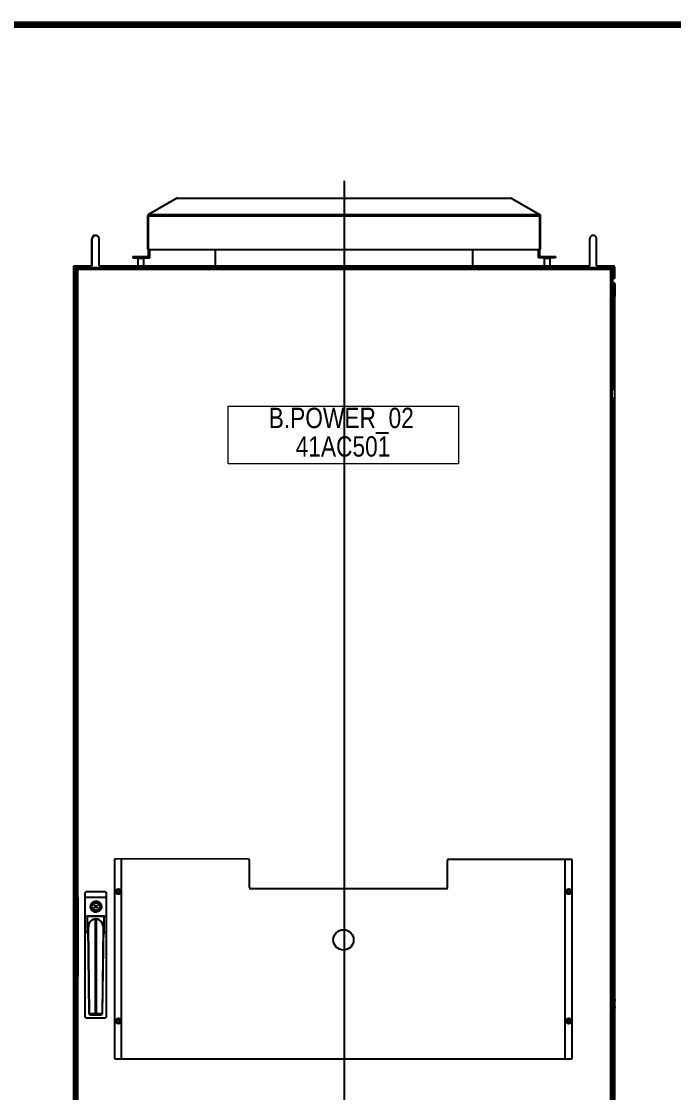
# Model space of a CAD drawing. Extents: x 81437 to 204847, y -54769 to -29444.
# Drawn here: x 82764 to 83727, y -44284 to -42703 of the extents above; entities that cross this region are included whole.
import ezdxf
from ezdxf.enums import TextEntityAlignment as Align
from ezdxf.lldxf.tags import DXFTag

# ---------------------------------------------------------------- set-up
doc = ezdxf.new("R2010")
doc.units = 0
doc.header["$LTSCALE"] = 100
doc.header["$MEASUREMENT"] = 0
doc.layers.add('HLSTK', color=7, linetype='Continuous')
doc.layers.add('t', color=1, linetype='Continuous')
doc.styles.add('HZ', font='arial.ttf', dxfattribs={"width": 0.7})
doc.styles.get("Standard").update_dxf_attribs({"font": ''})
doc.styles.add('微软雅黑', font='')
doc.styles.get('Standard').set_extended_font_data('SimSun')
doc.styles.get('微软雅黑').set_extended_font_data('Microsoft YaHei')
tags = doc.linetypes.add('CENTER', pattern=[2, 1.25, -0.25, 0.25, -0.25]).pattern_tags.tags
tags[10:11] = [DXFTag(74, 4), DXFTag(75, 0), DXFTag(340, '0'), DXFTag(46, 1.0), DXFTag(50, 0.0), DXFTag(44, 0.0), DXFTag(45, 0.0)]
tags[8:9] = [DXFTag(74, 4), DXFTag(75, 0), DXFTag(340, '0'), DXFTag(46, 1.0), DXFTag(50, 0.0), DXFTag(44, 0.0), DXFTag(45, 0.0)]
tags[6:7] = [DXFTag(74, 4), DXFTag(75, 0), DXFTag(340, '0'), DXFTag(46, 1.0), DXFTag(50, 0.0), DXFTag(44, 0.0), DXFTag(45, 0.0)]
tags[4:5] = [DXFTag(74, 4), DXFTag(75, 0), DXFTag(340, '0'), DXFTag(46, 1.0), DXFTag(50, 0.0), DXFTag(44, 0.0), DXFTag(45, 0.0)]
tags = doc.linetypes.add('HIDDEN', pattern=[0.375, 0.25, -0.125]).pattern_tags.tags
tags[6:7] = [DXFTag(74, 4), DXFTag(75, 0), DXFTag(340, '0'), DXFTag(46, 1.0), DXFTag(50, 0.0), DXFTag(44, 0.0), DXFTag(45, 0.0)]
tags[4:5] = [DXFTag(74, 4), DXFTag(75, 0), DXFTag(340, '0'), DXFTag(46, 1.0), DXFTag(50, 0.0), DXFTag(44, 0.0), DXFTag(45, 0.0)]
tags = doc.linetypes.add('HIDDEN2', pattern=[0.1875, 0.125, -0.0625]).pattern_tags.tags
tags[6:7] = [DXFTag(74, 4), DXFTag(75, 0), DXFTag(340, '0'), DXFTag(46, 1.0), DXFTag(50, 0.0), DXFTag(44, 0.0), DXFTag(45, 0.0)]
tags[4:5] = [DXFTag(74, 4), DXFTag(75, 0), DXFTag(340, '0'), DXFTag(46, 1.0), DXFTag(50, 0.0), DXFTag(44, 0.0), DXFTag(45, 0.0)]

# ---------------------------------------------------------------- blocks, each defined once
blk = doc.blocks.new('图框')
at = {"layer": 't', "color": 7, "const_width": 9.62}
blk.add_lwpolyline([(4109.5, -3210.4), (4109.5, -58.9), (-6.2, -58.9), (-6.2, -3210.4)], close=True, dxfattribs=at)
at = {"color": 7, "style": '微软雅黑', "flags": 8}
for tag, p, height in [('DWG.NAME:', (1375.5, -2969.2), 25), ('DWG.NO.:', (3122, -3089.3), 24), ('图纸编号', (3309.2, -3111.3), 24), ('FILENO.:', (3122.5, -3165), 24), ('文档号', (3311.6, -3183), 24)]:
    blk.add_attdef(tag, p, '', height=height, dxfattribs=at)
at = {"color": 7, "style": '微软雅黑', "width": 0.8, "flags": 8}
for tag, p, height in [('PROJECTNAME:', (3119.3, -2971.7), 24), ('PROJECT_NAME', (3324.7, -2969.2), 25)]:
    blk.add_attdef(tag, p, '', height=height, dxfattribs=at)
at = {"color": 7, "style": '微软雅黑', "flags": 8}
for tag, height, width, p in [('RENLIU', 24, 0.7, (692, -3009.2)), ('SHUFENWANG', 24, 0.7, (879.6, -3009.2)), ('FANGHOU', 24, 0.7, (1063.6, -3009.2)), ('DANDANLI', 24, 0.7, (1243.9, -3009.2)), ('#10STATIONONTROLCABINETCOVER', 30, 0.6, (1771.7, -3076)), ('HANGZHOUHOLLYSYSAUTOMATIONCO.,LTD.', 24, 0.7, (2763.9, -3104.6))]:
    blk.add_attdef(tag, text='', height=height, dxfattribs=dict(at, width=width)).set_placement(p, align=Align.MIDDLE)
for tag, p in [('图纸名称:', (1371.6, -3024.8)), ('项目名称', (3272.9, -3045.6))]:
    blk.add_attdef(tag, text='', height=25, dxfattribs=at).set_placement(p, align=Align.BOTTOM_LEFT)
for tag, height, p in [('设计时间', 23, (207.7, -3033.7)), ('刘仁', 23, (692, -3061.1)), ('王姝芬', 23, (879.6, -3061.1)), ('侯方', 23, (1063.6, -3061.1)), ('李丹丹', 23, (1243.9, -3061.1)), ('PAGEXOFX', 24, (3947.6, -3097.9)), ('REV.', 24, (53.2, -3121.9)), ('DATE', 24, (202.7, -3121.9)), ('DESCRIPTION', 24, (445.6, -3121.9)), ('PREPARED', 24, (692, -3121.9)), ('CHECKED', 24, (879.6, -3121.9)), ('SIGNED', 24, (1063.6, -3121.9)), ('APPROVED', 24, (1243.9, -3121.9)), ('图纸名称', 30, (1771.7, -3153.6)), ('第几页共几页', 24, (3947.6, -3172.9))]:
    blk.add_attdef(tag, text='', height=height, dxfattribs=at).set_placement(p, align=Align.MIDDLE)
at = {"color": 7, "flags": 8}
blk.add_attdef('A', text='', height=23, dxfattribs=at).set_placement((53.7, -3033.7), align=Align.MIDDLE)

msp = doc.modelspace()

# ---------------------------------------------------------------- linework, layer by layer
at = {"color": 1, "linetype": 'CENTER'}
msp.add_line((83240.6, -42938.2), (83240.6, -45181.9), dxfattribs=at)
at = {"color": 7, "linetype": 'Continuous'}
for p, q in [((82993.4, -42963.9), (82951.7, -42988)), ((82993.9, -42963.9), (82952.2, -42988)), ((82993.4, -42963.9), (82993.5, -42964.1)), ((82993.9, -42963.9), (83487.3, -42963.9)), ((82994.5, -42963.6), (83486.7, -42963.6)), ((83487.3, -42963.9), (83529, -42988)), ((83487.8, -42963.9), (83487.7, -42964.1)), ((83487.8, -42963.9), (83529.5, -42988)), ((82950.6, -43039.6), (82950.6, -42989.9)), ((82950.6, -42989.9), (82951.6, -42989.9)), ((82951.6, -43039.6), (82951.6, -42989.9)), ((82951.6, -42989.9), (83529.6, -42989.9)), ((82951.7, -42988), (82952, -42988.5)), ((82952.2, -42988), (83529, -42988)), ((83529.5, -42988), (83529.2, -42988.5)), ((83529.6, -43039.6), (83529.6, -42989.9)), ((83530.6, -42989.9), (83529.6, -42989.9)), ((83530.6, -43039.6), (83530.6, -42989.9)), ((82868.1, -43063.6), (82868.1, -43023.6)), ((82868.7, -43063.6), (82868.7, -43023.6)), ((82878.7, -43063.6), (82878.7, -43023.6)), ((83603.1, -43063.6), (83603.1, -43023.6)), ((83613.1, -43063.6), (83613.1, -43023.6)), ((82950.6, -43039.6), (82951.6, -43039.6)), ((82951.6, -43049.6), (82951.6, -43039.6)), ((82951.6, -43039.6), (83529.6, -43039.6)), ((82953.6, -43051.6), (82953.6, -43039.6)), ((83050.6, -43063.6), (83050.6, -43039.6)), ((83430.6, -43063.6), (83430.6, -43039.6)), ((83527.6, -43051.6), (83527.6, -43039.6)), ((83529.6, -43049.6), (83529.6, -43039.6)), ((83530.6, -43039.6), (83529.6, -43039.6)), ((82928.6, -43049.6), (82928.6, -43051.6)), ((82928.6, -43049.6), (82951.6, -43049.6)), ((82928.6, -43051.6), (82953.6, -43051.6)), ((82931.6, -43049.6), (82931.6, -43051.6)), ((82937.1, -43051.6), (82936.6, -43052.1)), ((82936.6, -43063.6), (82936.6, -43052.1)), ((82936.6, -43052.1), (82944.6, -43052.1)), ((82944.1, -43051.6), (82944.6, -43052.1)), ((82944.6, -43063.6), (82944.6, -43052.1)), ((82953.6, -43051.6), (82951.6, -43049.6)), ((83527.6, -43051.6), (83529.6, -43049.6)), ((83552.6, -43051.6), (83527.6, -43051.6)), ((83529.6, -43049.6), (83552.6, -43049.6)), ((83537.1, -43051.6), (83536.6, -43052.1)), ((83536.6, -43063.6), (83536.6, -43052.1)), ((83536.6, -43052.1), (83544.6, -43052.1)), ((83544.1, -43051.6), (83544.6, -43052.1)), ((83544.6, -43063.6), (83544.6, -43052.1)), ((83549.6, -43049.6), (83549.6, -43051.6)), ((83552.6, -43049.6), (83552.6, -43051.6)), ((82841.4, -45021.1), (82841.4, -43063.6)), ((82841.4, -43063.6), (82868.7, -43063.6)), ((82843.4, -43065.9), (83637.8, -43065.9)), ((82844.4, -45041.6), (82844.4, -43066.6)), ((82844.4, -43066.6), (83636.4, -43066.6)), ((82846.7, -43066.6), (82846.7, -43995.6)), ((83634.1, -43068.9), (82846.7, -43068.9)), ((82878.7, -43063.6), (83603.1, -43063.6)), ((83613.1, -43063.6), (83637.8, -43063.6)), ((83634.1, -45041.6), (83634.1, -43066.6)), ((83636.4, -45041.6), (83636.4, -43066.6)), ((83637.8, -43082.1), (83637.8, -43063.6)), ((83638.1, -43082.1), (83638.1, -43065.9)), ((83640.1, -43065.9), (83638.1, -43065.9)), ((83640.1, -43082.1), (83640.1, -43065.9)), ((83637.8, -43082.1), (83636.4, -43082.1)), ((83637.4, -43106.7), (83637.4, -43082.1)), ((83640.1, -43082.1), (83638.1, -43082.1)), ((83638, -43106.2), (83638, -43090.3)), ((83638, -43090.3), (83638.4, -43090.3)), ((83638.4, -43089.6), (83638.4, -43109.1)), ((83638.4, -43089.6), (83640.4, -43089.6)), ((83640.4, -43089.6), (83640.4, -43109.1)), ((83636.4, -43106.7), (83637.5, -43106.7)), ((83638.4, -43107.9), (83636.4, -43107.9)), ((83636.4, -43109.1), (83637.5, -43109.1)), ((83637.5, -43106.7), (83637.5, -43107.9)), ((83637.5, -43247.1), (83637.5, -43109.1)), ((83638, -43109.1), (83637.5, -43109.1)), ((83638, -43106.2), (83638.4, -43106.2)), ((83638, -43109.1), (83638, -43247.1)), ((83638, -43109.1), (83640.4, -43109.1)), ((83640.4, -45021.1), (83640.4, -43109.1)), ((83637.5, -44147.1), (83637.5, -43258.1)), ((83638, -43258.1), (83638, -44147.1)), ((82843.8, -43308.1), (82843.8, -44147.1)), ((82846.7, -43995.6), (82846.7, -45041.6)), ((82847.3, -43995.6), (82847.3, -44112.6)), ((82840.7, -44147.1), (82843.1, -44147.1)), ((82841.9, -44147.1), (82841.9, -44158.1)), ((82842.7, -44158.1), (82842.7, -44147.1)), ((82843.3, -44147.1), (82843.3, -44158.1)), ((82843.3, -44147.1), (82843.7, -44147.1)), ((83636.5, -44147.1), (83635.1, -44147.1)), ((83637, -44147.1), (83635.6, -44147.1)), ((83637.1, -44147.1), (83635.7, -44147.1)), ((83637.6, -44147.1), (83636.2, -44147.1)), ((83637.8, -44147.1), (83636.4, -44147.1)), ((83637.8, -44147.1), (83636.4, -44147.1)), ((83636.5, -44158.1), (83636.5, -44147.1)), ((83636.7, -44147.1), (83639.1, -44147.1)), ((83638.3, -44147.1), (83636.9, -44147.1)), ((83638.3, -44147.1), (83636.9, -44147.1)), ((83638.4, -44147.1), (83637, -44147.1)), ((83637, -44158.1), (83637, -44147.1)), ((83637.1, -44158.1), (83637.1, -44147.1)), ((83637.1, -44147.1), (83637.1, -44158.1)), ((83637.3, -44147.1), (83639.7, -44147.1)), ((83638.9, -44147.1), (83637.5, -44147.1)), ((83637.6, -44158.1), (83637.6, -44147.1)), ((83637.6, -44147.1), (83637.6, -44158.1)), ((83637.7, -44147.1), (83637.7, -44158.1)), ((83637.8, -44158.1), (83637.8, -44147.1)), ((83637.8, -44158.1), (83637.8, -44147.1)), ((83637.9, -44158.1), (83637.9, -44147.1)), ((83638, -44147.1), (83640.4, -44147.1)), ((83638, -44147.1), (83640.4, -44147.1)), ((83638.2, -44147.1), (83638.2, -44158.1)), ((83638.3, -44158.1), (83638.3, -44147.1)), ((83638.3, -44158.1), (83638.3, -44147.1)), ((83638.4, -44147.1), (83638.4, -44158.1)), ((83638.4, -44158.1), (83638.4, -44147.1)), ((83638.4, -44147.1), (83638.4, -44158.1)), ((83638.4, -44158.1), (83638.4, -44147.1)), ((83638.5, -44158.1), (83638.5, -44147.1)), ((83638.6, -44147.1), (83641, -44147.1)), ((83638.9, -44147.1), (83638.9, -44158.1)), ((83638.9, -44158.1), (83638.9, -44147.1)), ((83638.9, -44147.1), (83638.9, -44158.1)), ((83639, -44147.1), (83639, -44158.1)), ((83639, -44158.1), (83639, -44147.1)), ((83639.2, -44158.1), (83639.2, -44147.1)), ((83639.2, -44158.1), (83639.2, -44147.1)), ((83639.5, -44147.1), (83639.5, -44158.1)), ((83639.7, -44158.1), (83639.7, -44147.1)), ((83639.7, -44158.1), (83639.7, -44147.1)), ((83639.8, -44158.1), (83639.8, -44147.1)), ((83640.3, -44158.1), (83640.3, -44147.1)), ((82840.7, -44158.1), (82843.1, -44158.1)), ((82843.3, -44158.1), (82843.7, -44158.1)), ((82843.8, -44158.1), (82843.8, -44847.1)), ((83636.5, -44158.1), (83635.1, -44158.1)), ((83637, -44158.1), (83635.6, -44158.1)), ((83637.1, -44158.1), (83635.7, -44158.1)), ((83637.6, -44158.1), (83636.2, -44158.1)), ((83637.8, -44158.1), (83636.4, -44158.1)), ((83637.8, -44158.1), (83636.4, -44158.1)), ((83636.7, -44158.1), (83639.1, -44158.1)), ((83638.3, -44158.1), (83636.9, -44158.1)), ((83638.3, -44158.1), (83636.9, -44158.1)), ((83638.4, -44158.1), (83637, -44158.1)), ((83637.3, -44158.1), (83639.7, -44158.1)), ((83637.5, -44847.1), (83637.5, -44158.1)), ((83638.9, -44158.1), (83637.5, -44158.1)), ((83638, -44158.1), (83640.4, -44158.1)), ((83638, -44158.1), (83638, -44847.1)), ((83638, -44158.1), (83640.4, -44158.1)), ((83638.6, -44158.1), (83641, -44158.1))]:
    msp.add_line(p, q, dxfattribs=at)
at = {"linetype": 'HIDDEN'}
for p, q in [((83098.7, -43939.4), (82902.1, -43939.1)), ((83100.7, -43981.3), (83100.7, -43941.4)), ((83393.1, -43981.3), (83393.1, -43941.4)), ((83391.1, -43983.3), (83102.7, -43983.3))]:
    msp.add_line(p, q, dxfattribs=at)
at = {"color": 7, "linetype": 'HIDDEN'}
for p, q in [((82902.1, -44234), (82902.1, -43939.1)), ((82912.1, -44234), (82912.1, -43939.1)), ((83567.1, -44234), (83567.1, -43940)), ((83577.1, -44234), (83577.1, -43940)), ((82902.1, -44234), (83577.1, -44234))]:
    msp.add_line(p, q, dxfattribs=at)
at = {"color": 0, "linetype": 'HIDDEN'}
msp.add_line((83395.1, -43939.4), (83577.1, -43939.4), dxfattribs=at)
for p, q in [((82858.4, -43995.6), (82889.2, -43995.6)), ((82858.4, -44023.5), (82889.2, -44023.5))]:
    msp.add_line(p, q)
at = {"color": 4, "linetype": 'Continuous'}
for p, q in [((82867.3, -44008.1), (82867.3, -44011.1)), ((82869.6, -44008.1), (82867.3, -44008.1)), ((82867.3, -44011.1), (82869.5, -44011.1)), ((82881.3, -44008.2), (82879.1, -44008.2)), ((82879.1, -44011.2), (82881.3, -44011.2)), ((82881.3, -44011.2), (82881.3, -44008.2))]:
    msp.add_line(p, q, dxfattribs=at)
at = {"lineweight": -3}
for p, q in [((82873.1, -44028.1), (82873.1, -44169.9)), ((82874.4, -44028.1), (82874.4, -44169.9)), ((82861.2, -44047.7), (82858.4, -44047.7)), ((82886.4, -44047.7), (82889.2, -44047.7)), ((82864.5, -44167.3), (82873.1, -44167.3)), ((82874.4, -44167.3), (82883.1, -44167.3))]:
    msp.add_line(p, q, dxfattribs=at)
at = {"color": 3, "linetype": 'Continuous'}
for p, q in [((83637.2, -44147.1), (83639.6, -44147.1)), ((83637.8, -44147.1), (83640.2, -44147.1)), ((83638.5, -44147.1), (83640.9, -44147.1)), ((83638.5, -44147.1), (83640.9, -44147.1)), ((83639.1, -44147.1), (83641.5, -44147.1)), ((83637.2, -44158.1), (83639.6, -44158.1)), ((83637.8, -44158.1), (83640.2, -44158.1)), ((83638.5, -44158.1), (83640.9, -44158.1)), ((83638.5, -44158.1), (83640.9, -44158.1)), ((83639.1, -44158.1), (83641.5, -44158.1))]:
    msp.add_line(p, q, dxfattribs=at)
at = {"lineweight": 20}
msp.add_lwpolyline([(83069.5, -43270.9), (83409.5, -43270.9), (83409.5, -43355.9), (83069.5, -43355.9)], close=True, dxfattribs=at)
msp.add_lwpolyline([(82861, -43987.2), (82886.6, -43987.2, -0.414214), (82889.2, -43989.8), (82889.2, -44171.7, -0.414214), (82886.6, -44174.3), (82861, -44174.3, -0.414214), (82858.4, -44171.7), (82858.4, -43989.8, -0.414214)], format="xyb", close=True)
at = {"lineweight": -3}
msp.add_lwpolyline([(82886.4, -44047.7), (82886.4, -44023.5), (82861.2, -44023.5), (82861.2, -44047.7)], dxfattribs=at)
for points in [[(82885.1, -44039.1), (82883.5, -44167.3, -0.40988), (82880.9, -44169.9), (82866.7, -44169.9, -0.40988), (82864.1, -44167.3), (82862.5, -44039.1)], [(82873.1, -44169.5), (82866.7, -44169.5, -0.40988), (82864.5, -44167.3), (82862.9, -44039.1)], [(82884.7, -44039.1), (82883.1, -44167.3, -0.40988), (82880.9, -44169.5), (82874.4, -44169.5)]]:
    msp.add_lwpolyline(points, format="xyb", dxfattribs=at)
at = {"color": 7, "linetype": 'HIDDEN'}
for centre, radius in [((82907.2, -43987.3), 4), ((82907.2, -43987.3), 2), ((83572.1, -43987.3), 4), ((83572.1, -43987.3), 2), ((82907.2, -44178.4), 4), ((82907.2, -44178.4), 2), ((83572.1, -44178.4), 4), ((83572.1, -44178.4), 2)]:
    msp.add_circle(centre, radius, dxfattribs=at)
at = {"color": 4, "linetype": 'Continuous'}
for radius in [8, 1.6]:
    msp.add_circle((82874.3, -44009.6), radius, dxfattribs=at)
at = {"linetype": 'HIDDEN2'}
msp.add_circle((83239.6, -44058.6), 15, dxfattribs=at)
at = {"color": 7, "linetype": 'Continuous'}
for centre, radius, start, end in [((82994.5, -42965.8), 2.2, 90, 120), ((83486.7, -42965.8), 2.2, 60, 90), ((82952.8, -42989.9), 2.2, 120, 180), ((82978.9, -42996.6), 28.1, 164.5161, 164.989), ((83502.3, -42996.6), 28.1, 15.011, 15.4839), ((83528.4, -42989.9), 2.2, 0, 60), ((82873.1, -43023.6), 5, 86.537, 180), ((82873.7, -43023.6), 5, 0, 180), ((83608.1, -43023.6), 5, 0, 180), ((83637.8, -43065.9), 2.3, 0, 90), ((83637.8, -43065.9), 0.3, 0, 90), ((83639.2, -43090.3), 1.2, 32.7273, 180), ((83637.5, -43106.2), 0.5, 270, 0), ((83637.5, -43106.2), 1.7, 270, 302.2595)]:
    msp.add_arc(centre, radius, start, end, dxfattribs=at)
at = {"linetype": 'HIDDEN'}
for centre, start, end in [((83098.7, -43941.4), 0, 90), ((83395.1, -43941.4), 90, 180), ((83102.7, -43981.3), 180, 270), ((83391.1, -43981.3), 270, 0)]:
    msp.add_arc(centre, 2, start, end, dxfattribs=at)
at = {"color": 4, "linetype": 'Continuous'}
for radius, start, end in [(8, 89.4964, 270), (5, 16.954, 162.0388), (8, 0, 89.4964), (5, 196.954, 342.0388)]:
    msp.add_arc((82874.3, -44009.6), radius, start, end, dxfattribs=at)
at = {"lineweight": -3}
for radius in [11.3, 10.9]:
    msp.add_arc((82873.8, -44039.1), radius, 358.302, 181.698, dxfattribs=at)
at = {"color": 7, "linetype": 'Continuous'}
for points, start_tangent, end_tangent in [([(82993.9, -42963.9), (82994.1, -42963.7)], (0.721412, 0.692506), (0.835895, 0.548889)), ([(82994.1, -42963.7), (82994.3, -42963.6)], (0.835895, 0.548889), (0.949224, 0.3146)), ([(82994.3, -42963.6), (82994.5, -42963.6)], (0.949224, 0.3146), (1, 0)), ([(83486.9, -42963.6), (83486.7, -42963.6)], (-0.949224, 0.3146), (-1, 0)), ([(83487.1, -42963.7), (83486.9, -42963.6)], (-0.835895, 0.548889), (-0.949224, 0.3146)), ([(83487.3, -42963.9), (83487.1, -42963.7)], (-0.721412, 0.692506), (-0.835895, 0.548889)), ([(82951.8, -42989.3), (82951.6, -42989.9)], (-0.259249, -0.96581), (-0.252028, -0.96772)), ([(82952, -42988.5), (82951.8, -42989.1)], (-0.319262, -0.947666), (-0.267211, -0.963638)), ([(82952.2, -42988), (82952, -42988.5)], (-0.461961, -0.8869), (-0.319262, -0.947666)), ([(83529, -42988), (83529.2, -42988.5)], (0.461961, -0.8869), (0.319262, -0.947666)), ([(83529.2, -42988.5), (83529.4, -42989.1)], (0.319262, -0.947666), (0.267211, -0.963638)), ([(83529.5, -42989.3), (83529.6, -42989.9)], (0.259249, -0.96581), (0.252028, -0.96772))]:
    msp.add_spline(points, degree=3, dxfattribs=dict(at, start_tangent=start_tangent, end_tangent=end_tangent))

# ---------------------------------------------------------------- block references
at = {"color": 1}
msp.add_blockref('图框', (81531.3, -42648.8), dxfattribs=at)

# ---------------------------------------------------------------- texts
at = {"layer": 'HLSTK', "color": 7, "style": 'HZ', "width": 0.8}
for s, p in [('B.POWER_02', (83236.3, -43303.1)), ('41AC501', (83238.9, -43345.2))]:
    msp.add_text(s, height=30, dxfattribs=at).set_placement(p, align=Align.CENTER)

doc.saveas('drawing.dxf')
